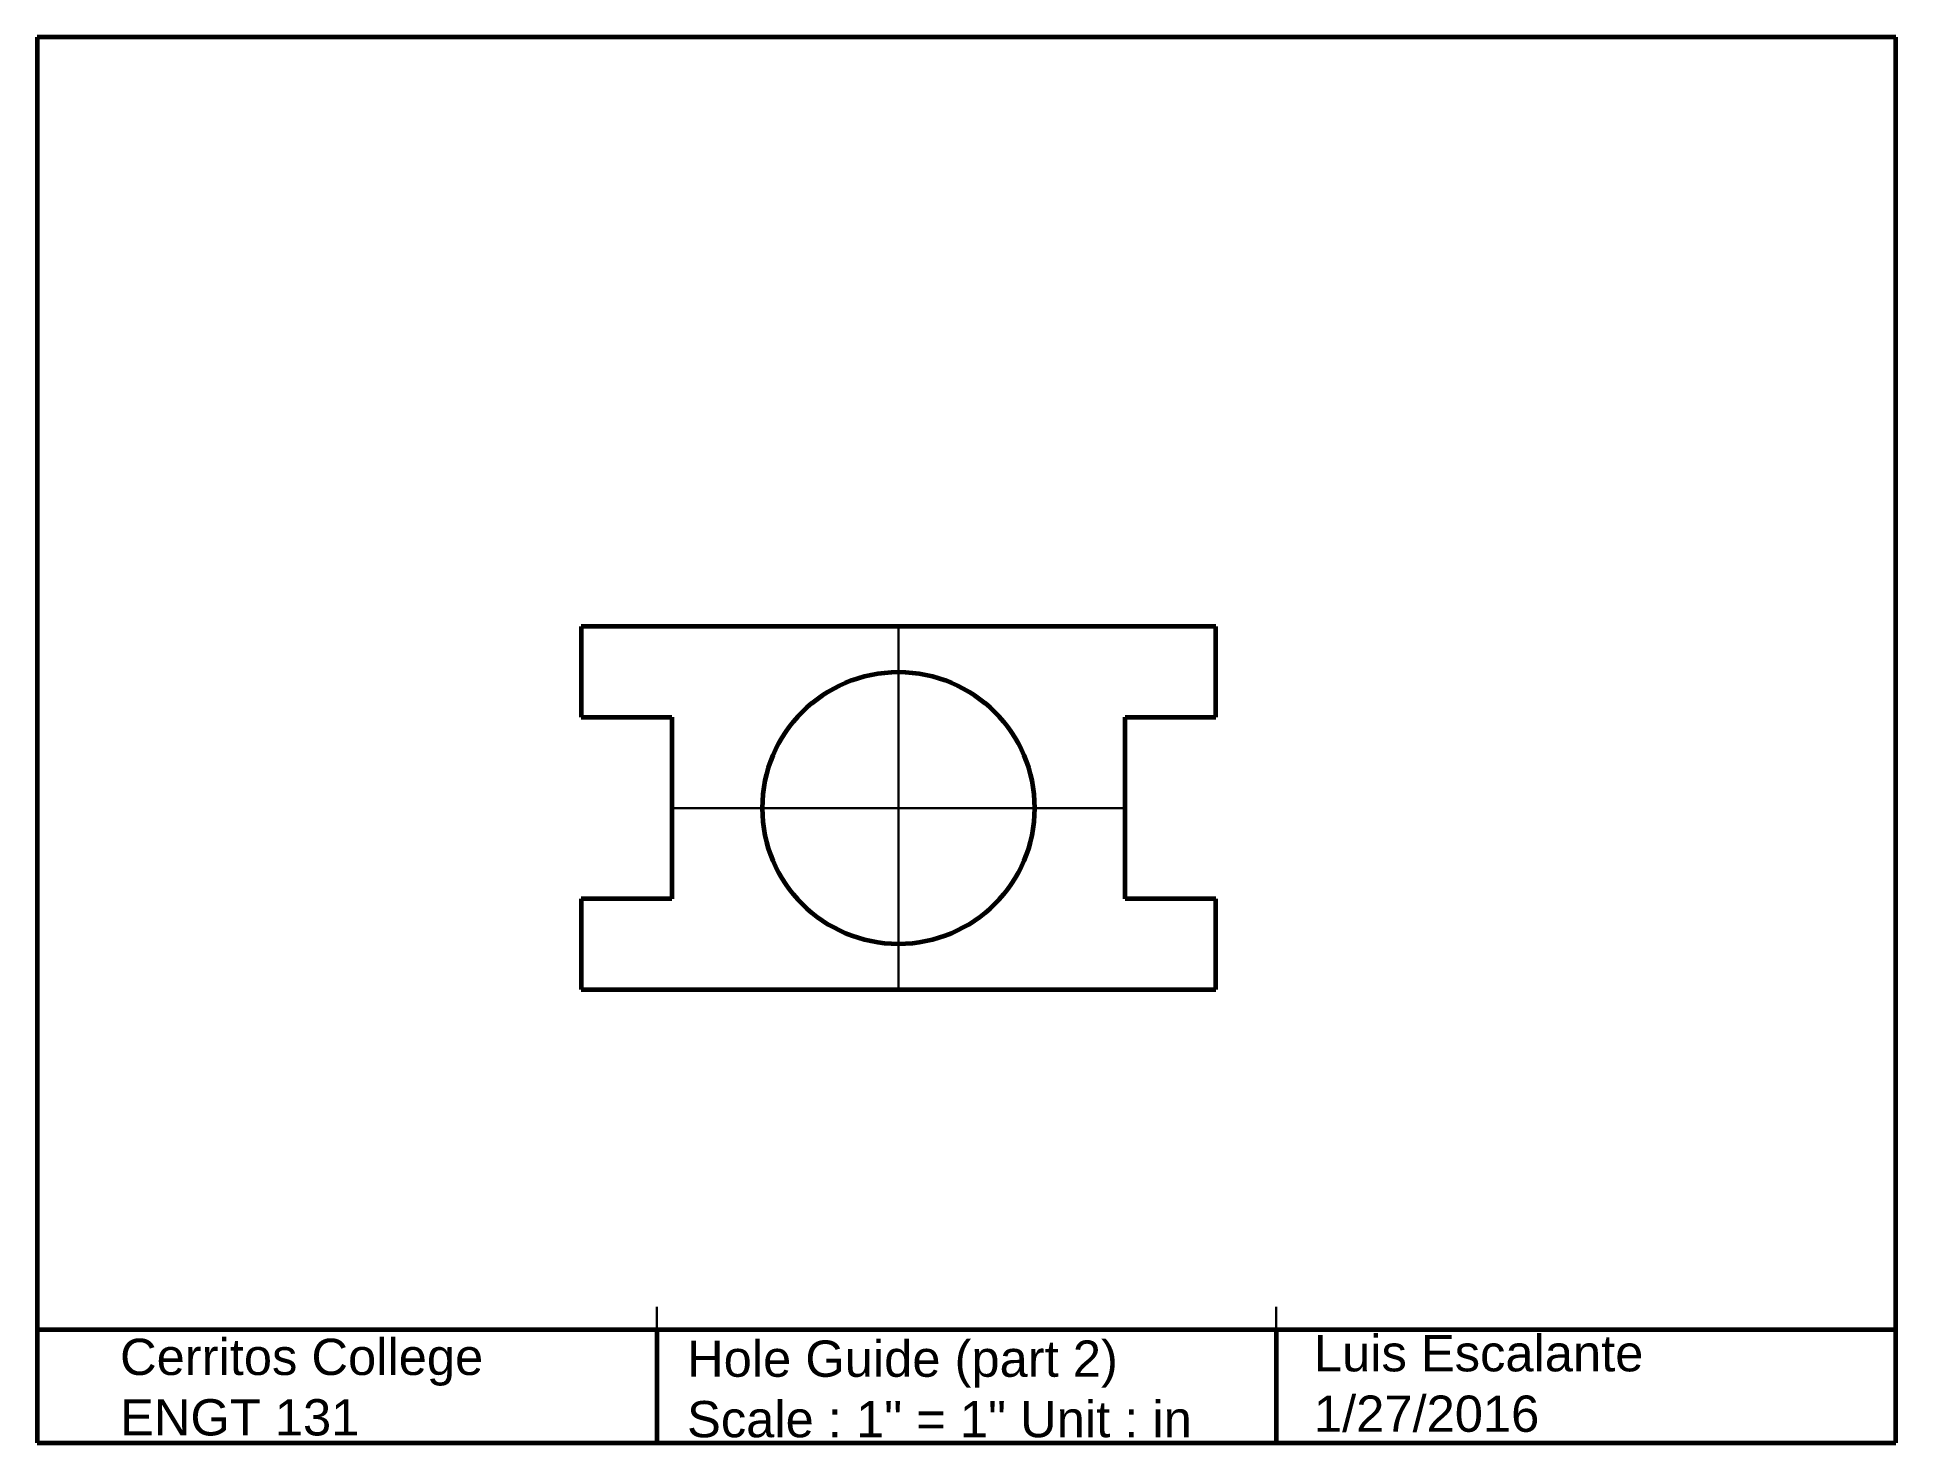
# Model space of a CAD drawing. Header units: inches. Extents: x 0 to 10.2, y 0 to 7.8.
import ezdxf

# ---------------------------------------------------------------- set-up
doc = ezdxf.new("R2010")
doc.units = ezdxf.units.IN
doc.header["$MEASUREMENT"] = 0
doc.header["$PDMODE"] = 2
doc.header["$PDSIZE"] = 0.125
doc.layers.get('0').update_dxf_attribs({"lineweight": 60})
doc.layers.add('const', color=5, linetype='Continuous', lineweight=30)
doc.layers.add('lettering', color=6, linetype='Continuous', lineweight=30)
doc.styles.get("Standard").update_dxf_attribs({"font": 'arial.ttf'})

msp = doc.modelspace()

# ---------------------------------------------------------------- linework, layer by layer
for p, q in [((10.25, 7.75), (0, 7.75)), ((0, 7.75), (0, 0)), ((10.25, 0), (10.25, 7.75)), ((6.5, 4.5), (3, 4.5)), ((3, 4.5), (3, 4)), ((6.5, 4), (6.5, 4.5)), ((3, 4), (3.5, 4)), ((3.5, 4), (3.5, 3)), ((6, 3), (6, 4)), ((6, 4), (6.5, 4)), ((3.5, 3), (3, 3)), ((3, 3), (3, 2.5)), ((6.5, 3), (6, 3)), ((6.5, 2.5), (6.5, 3)), ((3, 2.5), (6.5, 2.5)), ((0, 0.625), (10.25, 0.625)), ((3.417, 0.625), (3.417, 0)), ((6.833, 0.625), (6.833, 0)), ((0, 0), (10.25, 0)), ((0, 0), (0, 0))]:
    msp.add_line(p, q)
msp.add_circle((4.75, 3.5), 0.75)
at = {"layer": 'const'}
for p, q in [((4.75, 4.5), (4.75, 2.5)), ((3.5, 3.5), (6, 3.5))]:
    msp.add_line(p, q, dxfattribs=at)
for p in [(3.417, 0.625), (6.833, 0.625)]:
    msp.add_point(p, dxfattribs=at)

# ---------------------------------------------------------------- texts
at = {"layer": 'lettering', "char_height": 0.2, "attachment_point": 1}
for s, width, insert in [('Cerritos College\\PENGT 131', 2.75, (0.457, 0.574)), ('Hole Guide (part 2)\\PScale : 1" = 1" Unit : in', 3, (3.584, 0.564)), ('Luis Escalante\\P1/27/2016', 3.125, (7.041, 0.594))]:
    msp.add_mtext_dynamic_manual_height_columns(s, width=width, gutter_width=1, heights=[0], dxfattribs=dict(at, insert=insert))

doc.saveas('drawing.dxf')
